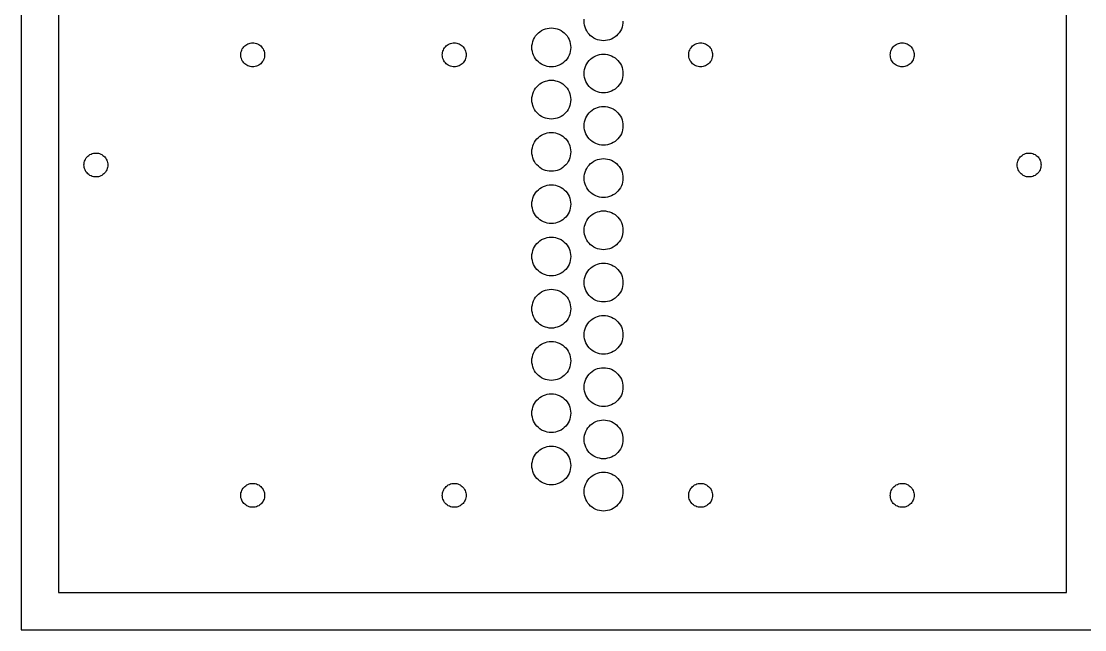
# Model space of a CAD drawing. Header units: millimetres. Extents: x 0 to 800, y 0 to 420.
# Drawn here: x 0 to 142.4, y 0 to 81.5 of the extents above; entities that cross this region are included whole.
import ezdxf

# ---------------------------------------------------------------- set-up
doc = ezdxf.new("R2010")
doc.units = ezdxf.units.MM
doc.header["$MEASUREMENT"] = 0
doc.layers.add('Sheet', color=18, linetype='Continuous', true_color=0x000000)

msp = doc.modelspace()

# ---------------------------------------------------------------- linework, layer by layer
at = {"color": 7, "true_color": 0xffffff}
for points in [[(5, 5), (140, 5), (140, 270), (5, 270)], [(71.54, 80.54), (71.8, 80.47), (72.06, 80.38), (72.3, 80.25), (72.53, 80.1), (72.74, 79.93), (72.93, 79.74), (73.1, 79.53), (73.25, 79.3), (73.38, 79.06), (73.47, 78.8), (73.54, 78.54), (73.59, 78.27), (73.6, 78), (73.59, 77.73), (73.54, 77.46), (73.47, 77.2), (73.38, 76.94), (73.25, 76.7), (73.1, 76.47), (72.93, 76.26), (72.74, 76.07), (72.53, 75.9), (72.3, 75.75), (72.06, 75.62), (71.8, 75.53), (71.54, 75.46), (71.27, 75.41), (71, 75.4), (70.73, 75.41), (70.46, 75.46), (70.2, 75.53), (69.94, 75.62), (69.7, 75.75), (69.47, 75.9), (69.26, 76.07), (69.07, 76.26), (68.9, 76.47), (68.75, 76.7), (68.62, 76.94), (68.53, 77.2), (68.46, 77.46), (68.41, 77.73), (68.4, 78), (68.41, 78.27), (68.46, 78.54), (68.53, 78.8), (68.62, 79.06), (68.75, 79.3), (68.9, 79.53), (69.07, 79.74), (69.26, 79.93), (69.47, 80.1), (69.7, 80.25), (69.94, 80.38), (70.2, 80.47), (70.46, 80.54), (70.73, 80.59), (71, 80.6), (71.27, 80.59)], [(31.33, 78.56), (31.49, 78.52), (31.65, 78.46), (31.8, 78.39), (31.94, 78.29), (32.07, 78.19), (32.19, 78.07), (32.29, 77.94), (32.39, 77.8), (32.46, 77.65), (32.52, 77.49), (32.56, 77.33), (32.59, 77.17), (32.6, 77), (32.59, 76.83), (32.56, 76.67), (32.52, 76.51), (32.46, 76.35), (32.39, 76.2), (32.29, 76.06), (32.19, 75.93), (32.07, 75.81), (31.94, 75.71), (31.8, 75.61), (31.65, 75.54), (31.49, 75.48), (31.33, 75.43), (31.17, 75.41), (31, 75.4), (30.83, 75.41), (30.67, 75.43), (30.51, 75.48), (30.35, 75.54), (30.2, 75.61), (30.06, 75.71), (29.93, 75.81), (29.81, 75.93), (29.71, 76.06), (29.61, 76.2), (29.54, 76.35), (29.48, 76.51), (29.43, 76.67), (29.41, 76.83), (29.4, 77), (29.41, 77.17), (29.43, 77.33), (29.48, 77.49), (29.54, 77.65), (29.61, 77.8), (29.71, 77.94), (29.81, 78.07), (29.93, 78.19), (30.06, 78.29), (30.2, 78.39), (30.35, 78.46), (30.51, 78.52), (30.67, 78.56), (30.83, 78.59), (31, 78.6), (31.17, 78.59)], [(58.33, 78.56), (58.49, 78.52), (58.65, 78.46), (58.8, 78.39), (58.94, 78.29), (59.07, 78.19), (59.19, 78.07), (59.29, 77.94), (59.39, 77.8), (59.46, 77.65), (59.52, 77.49), (59.56, 77.33), (59.59, 77.17), (59.6, 77), (59.59, 76.83), (59.56, 76.67), (59.52, 76.51), (59.46, 76.35), (59.39, 76.2), (59.29, 76.06), (59.19, 75.93), (59.07, 75.81), (58.94, 75.71), (58.8, 75.61), (58.65, 75.54), (58.49, 75.48), (58.33, 75.43), (58.17, 75.41), (58, 75.4), (57.83, 75.41), (57.67, 75.43), (57.51, 75.48), (57.35, 75.54), (57.2, 75.61), (57.06, 75.71), (56.93, 75.81), (56.81, 75.93), (56.71, 76.06), (56.61, 76.2), (56.54, 76.35), (56.48, 76.51), (56.43, 76.67), (56.41, 76.83), (56.4, 77), (56.41, 77.17), (56.43, 77.33), (56.48, 77.49), (56.54, 77.65), (56.61, 77.8), (56.71, 77.94), (56.81, 78.07), (56.93, 78.19), (57.06, 78.29), (57.2, 78.39), (57.35, 78.46), (57.51, 78.52), (57.67, 78.56), (57.83, 78.59), (58, 78.6), (58.17, 78.59)], [(91.65, 75.54), (91.49, 75.48), (91.33, 75.43), (91.17, 75.41), (91, 75.4), (90.83, 75.41), (90.67, 75.43), (90.51, 75.48), (90.35, 75.54), (90.2, 75.61), (90.06, 75.71), (89.93, 75.81), (89.81, 75.93), (89.71, 76.06), (89.61, 76.2), (89.54, 76.35), (89.48, 76.51), (89.43, 76.67), (89.41, 76.83), (89.4, 77), (89.41, 77.17), (89.43, 77.33), (89.48, 77.49), (89.54, 77.65), (89.61, 77.8), (89.71, 77.94), (89.81, 78.07), (89.93, 78.19), (90.06, 78.29), (90.2, 78.39), (90.35, 78.46), (90.51, 78.52), (90.67, 78.56), (90.83, 78.59), (91, 78.6), (91.17, 78.59), (91.33, 78.56), (91.49, 78.52), (91.65, 78.46), (91.8, 78.39), (91.94, 78.29), (92.07, 78.19), (92.19, 78.07), (92.29, 77.94), (92.39, 77.8), (92.46, 77.65), (92.52, 77.49), (92.56, 77.33), (92.59, 77.17), (92.6, 77), (92.59, 76.83), (92.56, 76.67), (92.52, 76.51), (92.46, 76.35), (92.39, 76.2), (92.29, 76.06), (92.19, 75.93), (92.07, 75.81), (91.94, 75.71), (91.8, 75.61)], [(118.33, 78.56), (118.49, 78.52), (118.65, 78.46), (118.8, 78.39), (118.94, 78.29), (119.07, 78.19), (119.19, 78.07), (119.29, 77.94), (119.39, 77.8), (119.46, 77.65), (119.52, 77.49), (119.56, 77.33), (119.59, 77.17), (119.6, 77), (119.59, 76.83), (119.56, 76.67), (119.52, 76.51), (119.46, 76.35), (119.39, 76.2), (119.29, 76.06), (119.19, 75.93), (119.07, 75.81), (118.94, 75.71), (118.8, 75.61), (118.65, 75.54), (118.49, 75.48), (118.33, 75.43), (118.17, 75.41), (118, 75.4), (117.83, 75.41), (117.67, 75.43), (117.51, 75.48), (117.35, 75.54), (117.2, 75.61), (117.06, 75.71), (116.93, 75.81), (116.81, 75.93), (116.71, 76.06), (116.61, 76.2), (116.54, 76.35), (116.48, 76.51), (116.43, 76.67), (116.41, 76.83), (116.4, 77), (116.41, 77.17), (116.43, 77.33), (116.48, 77.49), (116.54, 77.65), (116.61, 77.8), (116.71, 77.94), (116.81, 78.07), (116.93, 78.19), (117.06, 78.29), (117.2, 78.39), (117.35, 78.46), (117.51, 78.52), (117.67, 78.56), (117.83, 78.59), (118, 78.6), (118.17, 78.59)], [(78.54, 77.04), (78.8, 76.97), (79.06, 76.88), (79.3, 76.75), (79.53, 76.6), (79.74, 76.43), (79.93, 76.24), (80.1, 76.03), (80.25, 75.8), (80.38, 75.56), (80.47, 75.3), (80.54, 75.04), (80.59, 74.77), (80.6, 74.5), (80.59, 74.23), (80.54, 73.96), (80.47, 73.7), (80.38, 73.44), (80.25, 73.2), (80.1, 72.97), (79.93, 72.76), (79.74, 72.57), (79.53, 72.4), (79.3, 72.25), (79.06, 72.12), (78.8, 72.03), (78.54, 71.96), (78.27, 71.91), (78, 71.9), (77.73, 71.91), (77.46, 71.96), (77.2, 72.03), (76.94, 72.12), (76.7, 72.25), (76.47, 72.4), (76.26, 72.57), (76.07, 72.76), (75.9, 72.97), (75.75, 73.2), (75.62, 73.44), (75.53, 73.7), (75.46, 73.96), (75.41, 74.23), (75.4, 74.5), (75.41, 74.77), (75.46, 75.04), (75.53, 75.3), (75.62, 75.56), (75.75, 75.8), (75.9, 76.03), (76.07, 76.24), (76.26, 76.43), (76.47, 76.6), (76.7, 76.75), (76.94, 76.88), (77.2, 76.97), (77.46, 77.04), (77.73, 77.09), (78, 77.1), (78.27, 77.09)], [(71.54, 73.54), (71.8, 73.47), (72.06, 73.38), (72.3, 73.25), (72.53, 73.1), (72.74, 72.93), (72.93, 72.74), (73.1, 72.53), (73.25, 72.3), (73.38, 72.06), (73.47, 71.8), (73.54, 71.54), (73.59, 71.27), (73.6, 71), (73.59, 70.73), (73.54, 70.46), (73.47, 70.2), (73.38, 69.94), (73.25, 69.7), (73.1, 69.47), (72.93, 69.26), (72.74, 69.07), (72.53, 68.9), (72.3, 68.75), (72.06, 68.62), (71.8, 68.53), (71.54, 68.46), (71.27, 68.41), (71, 68.4), (70.73, 68.41), (70.46, 68.46), (70.2, 68.53), (69.94, 68.62), (69.7, 68.75), (69.47, 68.9), (69.26, 69.07), (69.07, 69.26), (68.9, 69.47), (68.75, 69.7), (68.62, 69.94), (68.53, 70.2), (68.46, 70.46), (68.41, 70.73), (68.4, 71), (68.41, 71.27), (68.46, 71.54), (68.53, 71.8), (68.62, 72.06), (68.75, 72.3), (68.9, 72.53), (69.07, 72.74), (69.26, 72.93), (69.47, 73.1), (69.7, 73.25), (69.94, 73.38), (70.2, 73.47), (70.46, 73.54), (70.73, 73.59), (71, 73.6), (71.27, 73.59)], [(78.54, 70.04), (78.8, 69.97), (79.06, 69.88), (79.3, 69.75), (79.53, 69.6), (79.74, 69.43), (79.93, 69.24), (80.1, 69.03), (80.25, 68.8), (80.38, 68.56), (80.47, 68.3), (80.54, 68.04), (80.59, 67.77), (80.6, 67.5), (80.59, 67.23), (80.54, 66.96), (80.47, 66.7), (80.38, 66.44), (80.25, 66.2), (80.1, 65.97), (79.93, 65.76), (79.74, 65.57), (79.53, 65.4), (79.3, 65.25), (79.06, 65.12), (78.8, 65.03), (78.54, 64.96), (78.27, 64.91), (78, 64.9), (77.73, 64.91), (77.46, 64.96), (77.2, 65.03), (76.94, 65.12), (76.7, 65.25), (76.47, 65.4), (76.26, 65.57), (76.07, 65.76), (75.9, 65.97), (75.75, 66.2), (75.62, 66.44), (75.53, 66.7), (75.46, 66.96), (75.41, 67.23), (75.4, 67.5), (75.41, 67.77), (75.46, 68.04), (75.53, 68.3), (75.62, 68.56), (75.75, 68.8), (75.9, 69.03), (76.07, 69.24), (76.26, 69.43), (76.47, 69.6), (76.7, 69.75), (76.94, 69.88), (77.2, 69.97), (77.46, 70.04), (77.73, 70.09), (78, 70.1), (78.27, 70.09)], [(71.54, 66.54), (71.8, 66.47), (72.06, 66.38), (72.3, 66.25), (72.53, 66.1), (72.74, 65.93), (72.93, 65.74), (73.1, 65.53), (73.25, 65.3), (73.38, 65.06), (73.47, 64.8), (73.54, 64.54), (73.59, 64.27), (73.6, 64), (73.59, 63.73), (73.54, 63.46), (73.47, 63.2), (73.38, 62.94), (73.25, 62.7), (73.1, 62.47), (72.93, 62.26), (72.74, 62.07), (72.53, 61.9), (72.3, 61.75), (72.06, 61.62), (71.8, 61.53), (71.54, 61.46), (71.27, 61.41), (71, 61.4), (70.73, 61.41), (70.46, 61.46), (70.2, 61.53), (69.94, 61.62), (69.7, 61.75), (69.47, 61.9), (69.26, 62.07), (69.07, 62.26), (68.9, 62.47), (68.75, 62.7), (68.62, 62.94), (68.53, 63.2), (68.46, 63.46), (68.41, 63.73), (68.4, 64), (68.41, 64.27), (68.46, 64.54), (68.53, 64.8), (68.62, 65.06), (68.75, 65.3), (68.9, 65.53), (69.07, 65.74), (69.26, 65.93), (69.47, 66.1), (69.7, 66.25), (69.94, 66.38), (70.2, 66.47), (70.46, 66.54), (70.73, 66.59), (71, 66.6), (71.27, 66.59)], [(10.33, 63.82), (10.49, 63.77), (10.65, 63.71), (10.8, 63.64), (10.94, 63.54), (11.07, 63.44), (11.19, 63.32), (11.29, 63.19), (11.39, 63.05), (11.46, 62.9), (11.52, 62.74), (11.56, 62.58), (11.59, 62.42), (11.6, 62.25), (11.59, 62.08), (11.56, 61.92), (11.52, 61.76), (11.46, 61.6), (11.39, 61.45), (11.29, 61.31), (11.19, 61.18), (11.07, 61.06), (10.94, 60.96), (10.8, 60.86), (10.65, 60.79), (10.49, 60.73), (10.33, 60.68), (10.17, 60.66), (10, 60.65), (9.83, 60.66), (9.67, 60.68), (9.51, 60.73), (9.35, 60.79), (9.2, 60.86), (9.06, 60.96), (8.93, 61.06), (8.81, 61.18), (8.71, 61.31), (8.61, 61.45), (8.54, 61.6), (8.48, 61.76), (8.43, 61.92), (8.41, 62.08), (8.4, 62.25), (8.41, 62.42), (8.43, 62.58), (8.48, 62.74), (8.54, 62.9), (8.61, 63.05), (8.71, 63.19), (8.81, 63.32), (8.93, 63.44), (9.06, 63.54), (9.2, 63.64), (9.35, 63.71), (9.51, 63.77), (9.67, 63.82), (9.83, 63.84), (10, 63.85), (10.17, 63.84)], [(78.54, 63.04), (78.8, 62.97), (79.06, 62.88), (79.3, 62.75), (79.53, 62.6), (79.74, 62.43), (79.93, 62.24), (80.1, 62.03), (80.25, 61.8), (80.38, 61.56), (80.47, 61.3), (80.54, 61.04), (80.59, 60.77), (80.6, 60.5), (80.59, 60.23), (80.54, 59.96), (80.47, 59.7), (80.38, 59.44), (80.25, 59.2), (80.1, 58.97), (79.93, 58.76), (79.74, 58.57), (79.53, 58.4), (79.3, 58.25), (79.06, 58.12), (78.8, 58.03), (78.54, 57.96), (78.27, 57.91), (78, 57.9), (77.73, 57.91), (77.46, 57.96), (77.2, 58.03), (76.94, 58.12), (76.7, 58.25), (76.47, 58.4), (76.26, 58.57), (76.07, 58.76), (75.9, 58.97), (75.75, 59.2), (75.62, 59.44), (75.53, 59.7), (75.46, 59.96), (75.41, 60.23), (75.4, 60.5), (75.41, 60.77), (75.46, 61.04), (75.53, 61.3), (75.62, 61.56), (75.75, 61.8), (75.9, 62.03), (76.07, 62.24), (76.26, 62.43), (76.47, 62.6), (76.7, 62.75), (76.94, 62.88), (77.2, 62.97), (77.46, 63.04), (77.73, 63.09), (78, 63.1), (78.27, 63.09)], [(135.33, 63.82), (135.49, 63.77), (135.65, 63.71), (135.8, 63.64), (135.94, 63.54), (136.07, 63.44), (136.19, 63.32), (136.29, 63.19), (136.39, 63.05), (136.46, 62.9), (136.52, 62.74), (136.56, 62.58), (136.59, 62.42), (136.6, 62.25), (136.59, 62.08), (136.56, 61.92), (136.52, 61.76), (136.46, 61.6), (136.39, 61.45), (136.29, 61.31), (136.19, 61.18), (136.07, 61.06), (135.94, 60.96), (135.8, 60.86), (135.65, 60.79), (135.49, 60.73), (135.33, 60.68), (135.17, 60.66), (135, 60.65), (134.83, 60.66), (134.67, 60.68), (134.51, 60.73), (134.35, 60.79), (134.2, 60.86), (134.06, 60.96), (133.93, 61.06), (133.81, 61.18), (133.71, 61.31), (133.61, 61.45), (133.54, 61.6), (133.48, 61.76), (133.43, 61.92), (133.41, 62.08), (133.4, 62.25), (133.41, 62.42), (133.43, 62.58), (133.48, 62.74), (133.54, 62.9), (133.61, 63.05), (133.71, 63.19), (133.81, 63.32), (133.93, 63.44), (134.06, 63.54), (134.2, 63.64), (134.35, 63.71), (134.51, 63.77), (134.67, 63.82), (134.83, 63.84), (135, 63.85), (135.17, 63.84)], [(71.54, 59.54), (71.8, 59.47), (72.06, 59.38), (72.3, 59.25), (72.53, 59.1), (72.74, 58.93), (72.93, 58.74), (73.1, 58.53), (73.25, 58.3), (73.38, 58.06), (73.47, 57.8), (73.54, 57.54), (73.59, 57.27), (73.6, 57), (73.59, 56.73), (73.54, 56.46), (73.47, 56.2), (73.38, 55.94), (73.25, 55.7), (73.1, 55.47), (72.93, 55.26), (72.74, 55.07), (72.53, 54.9), (72.3, 54.75), (72.06, 54.62), (71.8, 54.53), (71.54, 54.46), (71.27, 54.41), (71, 54.4), (70.73, 54.41), (70.46, 54.46), (70.2, 54.53), (69.94, 54.62), (69.7, 54.75), (69.47, 54.9), (69.26, 55.07), (69.07, 55.26), (68.9, 55.47), (68.75, 55.7), (68.62, 55.94), (68.53, 56.2), (68.46, 56.46), (68.41, 56.73), (68.4, 57), (68.41, 57.27), (68.46, 57.54), (68.53, 57.8), (68.62, 58.06), (68.75, 58.3), (68.9, 58.53), (69.07, 58.74), (69.26, 58.93), (69.47, 59.1), (69.7, 59.25), (69.94, 59.38), (70.2, 59.47), (70.46, 59.54), (70.73, 59.59), (71, 59.6), (71.27, 59.59)], [(78.54, 56.04), (78.8, 55.97), (79.06, 55.88), (79.3, 55.75), (79.53, 55.6), (79.74, 55.43), (79.93, 55.24), (80.1, 55.03), (80.25, 54.8), (80.38, 54.56), (80.47, 54.3), (80.54, 54.04), (80.59, 53.77), (80.6, 53.5), (80.59, 53.23), (80.54, 52.96), (80.47, 52.7), (80.38, 52.44), (80.25, 52.2), (80.1, 51.97), (79.93, 51.76), (79.74, 51.57), (79.53, 51.4), (79.3, 51.25), (79.06, 51.12), (78.8, 51.03), (78.54, 50.96), (78.27, 50.91), (78, 50.9), (77.73, 50.91), (77.46, 50.96), (77.2, 51.03), (76.94, 51.12), (76.7, 51.25), (76.47, 51.4), (76.26, 51.57), (76.07, 51.76), (75.9, 51.97), (75.75, 52.2), (75.62, 52.44), (75.53, 52.7), (75.46, 52.96), (75.41, 53.23), (75.4, 53.5), (75.41, 53.77), (75.46, 54.04), (75.53, 54.3), (75.62, 54.56), (75.75, 54.8), (75.9, 55.03), (76.07, 55.24), (76.26, 55.43), (76.47, 55.6), (76.7, 55.75), (76.94, 55.88), (77.2, 55.97), (77.46, 56.04), (77.73, 56.09), (78, 56.1), (78.27, 56.09)], [(71.54, 52.54), (71.8, 52.47), (72.06, 52.38), (72.3, 52.25), (72.53, 52.1), (72.74, 51.93), (72.93, 51.74), (73.1, 51.53), (73.25, 51.3), (73.38, 51.06), (73.47, 50.8), (73.54, 50.54), (73.59, 50.27), (73.6, 50), (73.59, 49.73), (73.54, 49.46), (73.47, 49.2), (73.38, 48.94), (73.25, 48.7), (73.1, 48.47), (72.93, 48.26), (72.74, 48.07), (72.53, 47.9), (72.3, 47.75), (72.06, 47.62), (71.8, 47.53), (71.54, 47.46), (71.27, 47.41), (71, 47.4), (70.73, 47.41), (70.46, 47.46), (70.2, 47.53), (69.94, 47.62), (69.7, 47.75), (69.47, 47.9), (69.26, 48.07), (69.07, 48.26), (68.9, 48.47), (68.75, 48.7), (68.62, 48.94), (68.53, 49.2), (68.46, 49.46), (68.41, 49.73), (68.4, 50), (68.41, 50.27), (68.46, 50.54), (68.53, 50.8), (68.62, 51.06), (68.75, 51.3), (68.9, 51.53), (69.07, 51.74), (69.26, 51.93), (69.47, 52.1), (69.7, 52.25), (69.94, 52.38), (70.2, 52.47), (70.46, 52.54), (70.73, 52.59), (71, 52.6), (71.27, 52.59)], [(78.54, 49.04), (78.8, 48.97), (79.06, 48.88), (79.3, 48.75), (79.53, 48.6), (79.74, 48.43), (79.93, 48.24), (80.1, 48.03), (80.25, 47.8), (80.38, 47.56), (80.47, 47.3), (80.54, 47.04), (80.59, 46.77), (80.6, 46.5), (80.59, 46.23), (80.54, 45.96), (80.47, 45.7), (80.38, 45.44), (80.25, 45.2), (80.1, 44.97), (79.93, 44.76), (79.74, 44.57), (79.53, 44.4), (79.3, 44.25), (79.06, 44.12), (78.8, 44.03), (78.54, 43.96), (78.27, 43.91), (78, 43.9), (77.73, 43.91), (77.46, 43.96), (77.2, 44.03), (76.94, 44.12), (76.7, 44.25), (76.47, 44.4), (76.26, 44.57), (76.07, 44.76), (75.9, 44.97), (75.75, 45.2), (75.62, 45.44), (75.53, 45.7), (75.46, 45.96), (75.41, 46.23), (75.4, 46.5), (75.41, 46.77), (75.46, 47.04), (75.53, 47.3), (75.62, 47.56), (75.75, 47.8), (75.9, 48.03), (76.07, 48.24), (76.26, 48.43), (76.47, 48.6), (76.7, 48.75), (76.94, 48.88), (77.2, 48.97), (77.46, 49.04), (77.73, 49.09), (78, 49.1), (78.27, 49.09)], [(71.54, 45.54), (71.8, 45.47), (72.06, 45.38), (72.3, 45.25), (72.53, 45.1), (72.74, 44.93), (72.93, 44.74), (73.1, 44.53), (73.25, 44.3), (73.38, 44.06), (73.47, 43.8), (73.54, 43.54), (73.59, 43.27), (73.6, 43), (73.59, 42.73), (73.54, 42.46), (73.47, 42.2), (73.38, 41.94), (73.25, 41.7), (73.1, 41.47), (72.93, 41.26), (72.74, 41.07), (72.53, 40.9), (72.3, 40.75), (72.06, 40.62), (71.8, 40.53), (71.54, 40.46), (71.27, 40.41), (71, 40.4), (70.73, 40.41), (70.46, 40.46), (70.2, 40.53), (69.94, 40.62), (69.7, 40.75), (69.47, 40.9), (69.26, 41.07), (69.07, 41.26), (68.9, 41.47), (68.75, 41.7), (68.62, 41.94), (68.53, 42.2), (68.46, 42.46), (68.41, 42.73), (68.4, 43), (68.41, 43.27), (68.46, 43.54), (68.53, 43.8), (68.62, 44.06), (68.75, 44.3), (68.9, 44.53), (69.07, 44.74), (69.26, 44.93), (69.47, 45.1), (69.7, 45.25), (69.94, 45.38), (70.2, 45.47), (70.46, 45.54), (70.73, 45.59), (71, 45.6), (71.27, 45.59)], [(78.54, 42.04), (78.8, 41.97), (79.06, 41.88), (79.3, 41.75), (79.53, 41.6), (79.74, 41.43), (79.93, 41.24), (80.1, 41.03), (80.25, 40.8), (80.38, 40.56), (80.47, 40.3), (80.54, 40.04), (80.59, 39.77), (80.6, 39.5), (80.59, 39.23), (80.54, 38.96), (80.47, 38.7), (80.38, 38.44), (80.25, 38.2), (80.1, 37.97), (79.93, 37.76), (79.74, 37.57), (79.53, 37.4), (79.3, 37.25), (79.06, 37.12), (78.8, 37.03), (78.54, 36.96), (78.27, 36.91), (78, 36.9), (77.73, 36.91), (77.46, 36.96), (77.2, 37.03), (76.94, 37.12), (76.7, 37.25), (76.47, 37.4), (76.26, 37.57), (76.07, 37.76), (75.9, 37.97), (75.75, 38.2), (75.62, 38.44), (75.53, 38.7), (75.46, 38.96), (75.41, 39.23), (75.4, 39.5), (75.41, 39.77), (75.46, 40.04), (75.53, 40.3), (75.62, 40.56), (75.75, 40.8), (75.9, 41.03), (76.07, 41.24), (76.26, 41.43), (76.47, 41.6), (76.7, 41.75), (76.94, 41.88), (77.2, 41.97), (77.46, 42.04), (77.73, 42.09), (78, 42.1), (78.27, 42.09)], [(71.54, 38.54), (71.8, 38.47), (72.06, 38.38), (72.3, 38.25), (72.53, 38.1), (72.74, 37.93), (72.93, 37.74), (73.1, 37.53), (73.25, 37.3), (73.38, 37.06), (73.47, 36.8), (73.54, 36.54), (73.59, 36.27), (73.6, 36), (73.59, 35.73), (73.54, 35.46), (73.47, 35.2), (73.38, 34.94), (73.25, 34.7), (73.1, 34.47), (72.93, 34.26), (72.74, 34.07), (72.53, 33.9), (72.3, 33.75), (72.06, 33.62), (71.8, 33.53), (71.54, 33.46), (71.27, 33.41), (71, 33.4), (70.73, 33.41), (70.46, 33.46), (70.2, 33.53), (69.94, 33.62), (69.7, 33.75), (69.47, 33.9), (69.26, 34.07), (69.07, 34.26), (68.9, 34.47), (68.75, 34.7), (68.62, 34.94), (68.53, 35.2), (68.46, 35.46), (68.41, 35.73), (68.4, 36), (68.41, 36.27), (68.46, 36.54), (68.53, 36.8), (68.62, 37.06), (68.75, 37.3), (68.9, 37.53), (69.07, 37.74), (69.26, 37.93), (69.47, 38.1), (69.7, 38.25), (69.94, 38.38), (70.2, 38.47), (70.46, 38.54), (70.73, 38.59), (71, 38.6), (71.27, 38.59)], [(78.54, 35.04), (78.8, 34.97), (79.06, 34.88), (79.3, 34.75), (79.53, 34.6), (79.74, 34.43), (79.93, 34.24), (80.1, 34.03), (80.25, 33.8), (80.38, 33.56), (80.47, 33.3), (80.54, 33.04), (80.59, 32.77), (80.6, 32.5), (80.59, 32.23), (80.54, 31.96), (80.47, 31.7), (80.38, 31.44), (80.25, 31.2), (80.1, 30.97), (79.93, 30.76), (79.74, 30.57), (79.53, 30.4), (79.3, 30.25), (79.06, 30.12), (78.8, 30.03), (78.54, 29.96), (78.27, 29.91), (78, 29.9), (77.73, 29.91), (77.46, 29.96), (77.2, 30.03), (76.94, 30.12), (76.7, 30.25), (76.47, 30.4), (76.26, 30.57), (76.07, 30.76), (75.9, 30.97), (75.75, 31.2), (75.62, 31.44), (75.53, 31.7), (75.46, 31.96), (75.41, 32.23), (75.4, 32.5), (75.41, 32.77), (75.46, 33.04), (75.53, 33.3), (75.62, 33.56), (75.75, 33.8), (75.9, 34.03), (76.07, 34.24), (76.26, 34.43), (76.47, 34.6), (76.7, 34.75), (76.94, 34.88), (77.2, 34.97), (77.46, 35.04), (77.73, 35.09), (78, 35.1), (78.27, 35.09)], [(72.93, 30.74), (73.1, 30.53), (73.25, 30.3), (73.38, 30.06), (73.47, 29.8), (73.54, 29.54), (73.59, 29.27), (73.6, 29), (73.59, 28.73), (73.54, 28.46), (73.47, 28.2), (73.38, 27.94), (73.25, 27.7), (73.1, 27.47), (72.93, 27.26), (72.74, 27.07), (72.53, 26.9), (72.3, 26.75), (72.06, 26.62), (71.8, 26.53), (71.54, 26.46), (71.27, 26.41), (71, 26.4), (70.73, 26.41), (70.46, 26.46), (70.2, 26.53), (69.94, 26.62), (69.7, 26.75), (69.47, 26.9), (69.26, 27.07), (69.07, 27.26), (68.9, 27.47), (68.75, 27.7), (68.62, 27.94), (68.53, 28.2), (68.46, 28.46), (68.41, 28.73), (68.4, 29), (68.41, 29.27), (68.46, 29.54), (68.53, 29.8), (68.62, 30.06), (68.75, 30.3), (68.9, 30.53), (69.07, 30.74), (69.26, 30.93), (69.47, 31.1), (69.7, 31.25), (69.94, 31.38), (70.2, 31.47), (70.46, 31.54), (70.73, 31.59), (71, 31.6), (71.27, 31.59), (71.54, 31.54), (71.8, 31.47), (72.06, 31.38), (72.3, 31.25), (72.53, 31.1), (72.74, 30.93)], [(79.93, 27.24), (80.1, 27.03), (80.25, 26.8), (80.38, 26.56), (80.47, 26.3), (80.54, 26.04), (80.59, 25.77), (80.6, 25.5), (80.59, 25.23), (80.54, 24.96), (80.47, 24.7), (80.38, 24.44), (80.25, 24.2), (80.1, 23.97), (79.93, 23.76), (79.74, 23.57), (79.53, 23.4), (79.3, 23.25), (79.06, 23.12), (78.8, 23.03), (78.54, 22.96), (78.27, 22.91), (78, 22.9), (77.73, 22.91), (77.46, 22.96), (77.2, 23.03), (76.94, 23.12), (76.7, 23.25), (76.47, 23.4), (76.26, 23.57), (76.07, 23.76), (75.9, 23.97), (75.75, 24.2), (75.62, 24.44), (75.53, 24.7), (75.46, 24.96), (75.41, 25.23), (75.4, 25.5), (75.41, 25.77), (75.46, 26.04), (75.53, 26.3), (75.62, 26.56), (75.75, 26.8), (75.9, 27.03), (76.07, 27.24), (76.26, 27.43), (76.47, 27.6), (76.7, 27.75), (76.94, 27.88), (77.2, 27.97), (77.46, 28.04), (77.73, 28.09), (78, 28.1), (78.27, 28.09), (78.54, 28.04), (78.8, 27.97), (79.06, 27.88), (79.3, 27.75), (79.53, 27.6), (79.74, 27.43)], [(73.59, 22.27), (73.6, 22), (73.59, 21.73), (73.54, 21.46), (73.47, 21.2), (73.38, 20.94), (73.25, 20.7), (73.1, 20.47), (72.93, 20.26), (72.74, 20.07), (72.53, 19.9), (72.3, 19.75), (72.06, 19.62), (71.8, 19.53), (71.54, 19.46), (71.27, 19.41), (71, 19.4), (70.73, 19.41), (70.46, 19.46), (70.2, 19.53), (69.94, 19.62), (69.7, 19.75), (69.47, 19.9), (69.26, 20.07), (69.07, 20.26), (68.9, 20.47), (68.75, 20.7), (68.62, 20.94), (68.53, 21.2), (68.46, 21.46), (68.41, 21.73), (68.4, 22), (68.41, 22.27), (68.46, 22.54), (68.53, 22.8), (68.62, 23.06), (68.75, 23.3), (68.9, 23.53), (69.07, 23.74), (69.26, 23.93), (69.47, 24.1), (69.7, 24.25), (69.94, 24.38), (70.2, 24.47), (70.46, 24.54), (70.73, 24.59), (71, 24.6), (71.27, 24.59), (71.54, 24.54), (71.8, 24.47), (72.06, 24.38), (72.3, 24.25), (72.53, 24.1), (72.74, 23.93), (72.93, 23.74), (73.1, 23.53), (73.25, 23.3), (73.38, 23.06), (73.47, 22.8), (73.54, 22.54)], [(79.93, 20.24), (80.1, 20.03), (80.25, 19.8), (80.38, 19.56), (80.47, 19.3), (80.54, 19.04), (80.59, 18.77), (80.6, 18.5), (80.59, 18.23), (80.54, 17.96), (80.47, 17.7), (80.38, 17.44), (80.25, 17.2), (80.1, 16.97), (79.93, 16.76), (79.74, 16.57), (79.53, 16.4), (79.3, 16.25), (79.06, 16.12), (78.8, 16.03), (78.54, 15.96), (78.27, 15.91), (78, 15.9), (77.73, 15.91), (77.46, 15.96), (77.2, 16.03), (76.94, 16.12), (76.7, 16.25), (76.47, 16.4), (76.26, 16.57), (76.07, 16.76), (75.9, 16.97), (75.75, 17.2), (75.62, 17.44), (75.53, 17.7), (75.46, 17.96), (75.41, 18.23), (75.4, 18.5), (75.41, 18.77), (75.46, 19.04), (75.53, 19.3), (75.62, 19.56), (75.75, 19.8), (75.9, 20.03), (76.07, 20.24), (76.26, 20.43), (76.47, 20.6), (76.7, 20.75), (76.94, 20.88), (77.2, 20.97), (77.46, 21.04), (77.73, 21.09), (78, 21.1), (78.27, 21.09), (78.54, 21.04), (78.8, 20.97), (79.06, 20.88), (79.3, 20.75), (79.53, 20.6), (79.74, 20.43)], [(31.33, 19.57), (31.49, 19.52), (31.65, 19.46), (31.8, 19.39), (31.94, 19.29), (32.07, 19.19), (32.19, 19.07), (32.29, 18.94), (32.39, 18.8), (32.46, 18.65), (32.52, 18.49), (32.56, 18.33), (32.59, 18.17), (32.6, 18), (32.59, 17.83), (32.56, 17.67), (32.52, 17.51), (32.46, 17.35), (32.39, 17.2), (32.29, 17.06), (32.19, 16.93), (32.07, 16.81), (31.94, 16.71), (31.8, 16.61), (31.65, 16.54), (31.49, 16.48), (31.33, 16.43), (31.17, 16.41), (31, 16.4), (30.83, 16.41), (30.67, 16.43), (30.51, 16.48), (30.35, 16.54), (30.2, 16.61), (30.06, 16.71), (29.93, 16.81), (29.81, 16.93), (29.71, 17.06), (29.61, 17.2), (29.54, 17.35), (29.48, 17.51), (29.43, 17.67), (29.41, 17.83), (29.4, 18), (29.41, 18.17), (29.43, 18.33), (29.48, 18.49), (29.54, 18.65), (29.61, 18.8), (29.71, 18.94), (29.81, 19.07), (29.93, 19.19), (30.06, 19.29), (30.2, 19.39), (30.35, 19.46), (30.51, 19.52), (30.67, 19.57), (30.83, 19.59), (31, 19.6), (31.17, 19.59)], [(58.33, 19.57), (58.49, 19.52), (58.65, 19.46), (58.8, 19.39), (58.94, 19.29), (59.07, 19.19), (59.19, 19.07), (59.29, 18.94), (59.39, 18.8), (59.46, 18.65), (59.52, 18.49), (59.56, 18.33), (59.59, 18.17), (59.6, 18), (59.59, 17.83), (59.56, 17.67), (59.52, 17.51), (59.46, 17.35), (59.39, 17.2), (59.29, 17.06), (59.19, 16.93), (59.07, 16.81), (58.94, 16.71), (58.8, 16.61), (58.65, 16.54), (58.49, 16.48), (58.33, 16.43), (58.17, 16.41), (58, 16.4), (57.83, 16.41), (57.67, 16.43), (57.51, 16.48), (57.35, 16.54), (57.2, 16.61), (57.06, 16.71), (56.93, 16.81), (56.81, 16.93), (56.71, 17.06), (56.61, 17.2), (56.54, 17.35), (56.48, 17.51), (56.43, 17.67), (56.41, 17.83), (56.4, 18), (56.41, 18.17), (56.43, 18.33), (56.48, 18.49), (56.54, 18.65), (56.61, 18.8), (56.71, 18.94), (56.81, 19.07), (56.93, 19.19), (57.06, 19.29), (57.2, 19.39), (57.35, 19.46), (57.51, 19.52), (57.67, 19.57), (57.83, 19.59), (58, 19.6), (58.17, 19.59)], [(91.65, 16.54), (91.49, 16.48), (91.33, 16.43), (91.17, 16.41), (91, 16.4), (90.83, 16.41), (90.67, 16.43), (90.51, 16.48), (90.35, 16.54), (90.2, 16.61), (90.06, 16.71), (89.93, 16.81), (89.81, 16.93), (89.71, 17.06), (89.61, 17.2), (89.54, 17.35), (89.48, 17.51), (89.43, 17.67), (89.41, 17.83), (89.4, 18), (89.41, 18.17), (89.43, 18.33), (89.48, 18.49), (89.54, 18.65), (89.61, 18.8), (89.71, 18.94), (89.81, 19.07), (89.93, 19.19), (90.06, 19.29), (90.2, 19.39), (90.35, 19.46), (90.51, 19.52), (90.67, 19.57), (90.83, 19.59), (91, 19.6), (91.17, 19.59), (91.33, 19.57), (91.49, 19.52), (91.65, 19.46), (91.8, 19.39), (91.94, 19.29), (92.07, 19.19), (92.19, 19.07), (92.29, 18.94), (92.39, 18.8), (92.46, 18.65), (92.52, 18.49), (92.56, 18.33), (92.59, 18.17), (92.6, 18), (92.59, 17.83), (92.56, 17.67), (92.52, 17.51), (92.46, 17.35), (92.39, 17.2), (92.29, 17.06), (92.19, 16.93), (92.07, 16.81), (91.94, 16.71), (91.8, 16.61)], [(118.33, 19.57), (118.49, 19.52), (118.65, 19.46), (118.8, 19.39), (118.94, 19.29), (119.07, 19.19), (119.19, 19.07), (119.29, 18.94), (119.39, 18.8), (119.46, 18.65), (119.52, 18.49), (119.56, 18.33), (119.59, 18.17), (119.6, 18), (119.59, 17.83), (119.56, 17.67), (119.52, 17.51), (119.46, 17.35), (119.39, 17.2), (119.29, 17.06), (119.19, 16.93), (119.07, 16.81), (118.94, 16.71), (118.8, 16.61), (118.65, 16.54), (118.49, 16.48), (118.33, 16.43), (118.17, 16.41), (118, 16.4), (117.83, 16.41), (117.67, 16.43), (117.51, 16.48), (117.35, 16.54), (117.2, 16.61), (117.06, 16.71), (116.93, 16.81), (116.81, 16.93), (116.71, 17.06), (116.61, 17.2), (116.54, 17.35), (116.48, 17.51), (116.43, 17.67), (116.41, 17.83), (116.4, 18), (116.41, 18.17), (116.43, 18.33), (116.48, 18.49), (116.54, 18.65), (116.61, 18.8), (116.71, 18.94), (116.81, 19.07), (116.93, 19.19), (117.06, 19.29), (117.2, 19.39), (117.35, 19.46), (117.51, 19.52), (117.67, 19.57), (117.83, 19.59), (118, 19.6), (118.17, 19.59)]]:
    msp.add_lwpolyline(points, close=True, dxfattribs=at)
msp.add_lwpolyline([(80.6, 81.5), (80.59, 81.23), (80.54, 80.96), (80.47, 80.7), (80.38, 80.44), (80.25, 80.2), (80.1, 79.97), (79.93, 79.76), (79.74, 79.57), (79.53, 79.4), (79.3, 79.25), (79.06, 79.12), (78.8, 79.03), (78.54, 78.96), (78.27, 78.91), (78, 78.9), (77.73, 78.91), (77.46, 78.96), (77.2, 79.03), (76.94, 79.12), (76.7, 79.25), (76.47, 79.4), (76.26, 79.57), (76.07, 79.76), (75.9, 79.97), (75.75, 80.2), (75.62, 80.44), (75.53, 80.7), (75.46, 80.96), (75.41, 81.23), (75.4, 81.5), (75.41, 81.77)], dxfattribs=at)
at = {"layer": 'Sheet', "color": 18, "true_color": 0x000000}
msp.add_lwpolyline([(0, 0), (800, 0), (800, 420), (0, 420)], close=True, dxfattribs=at)

doc.saveas('drawing.dxf')
